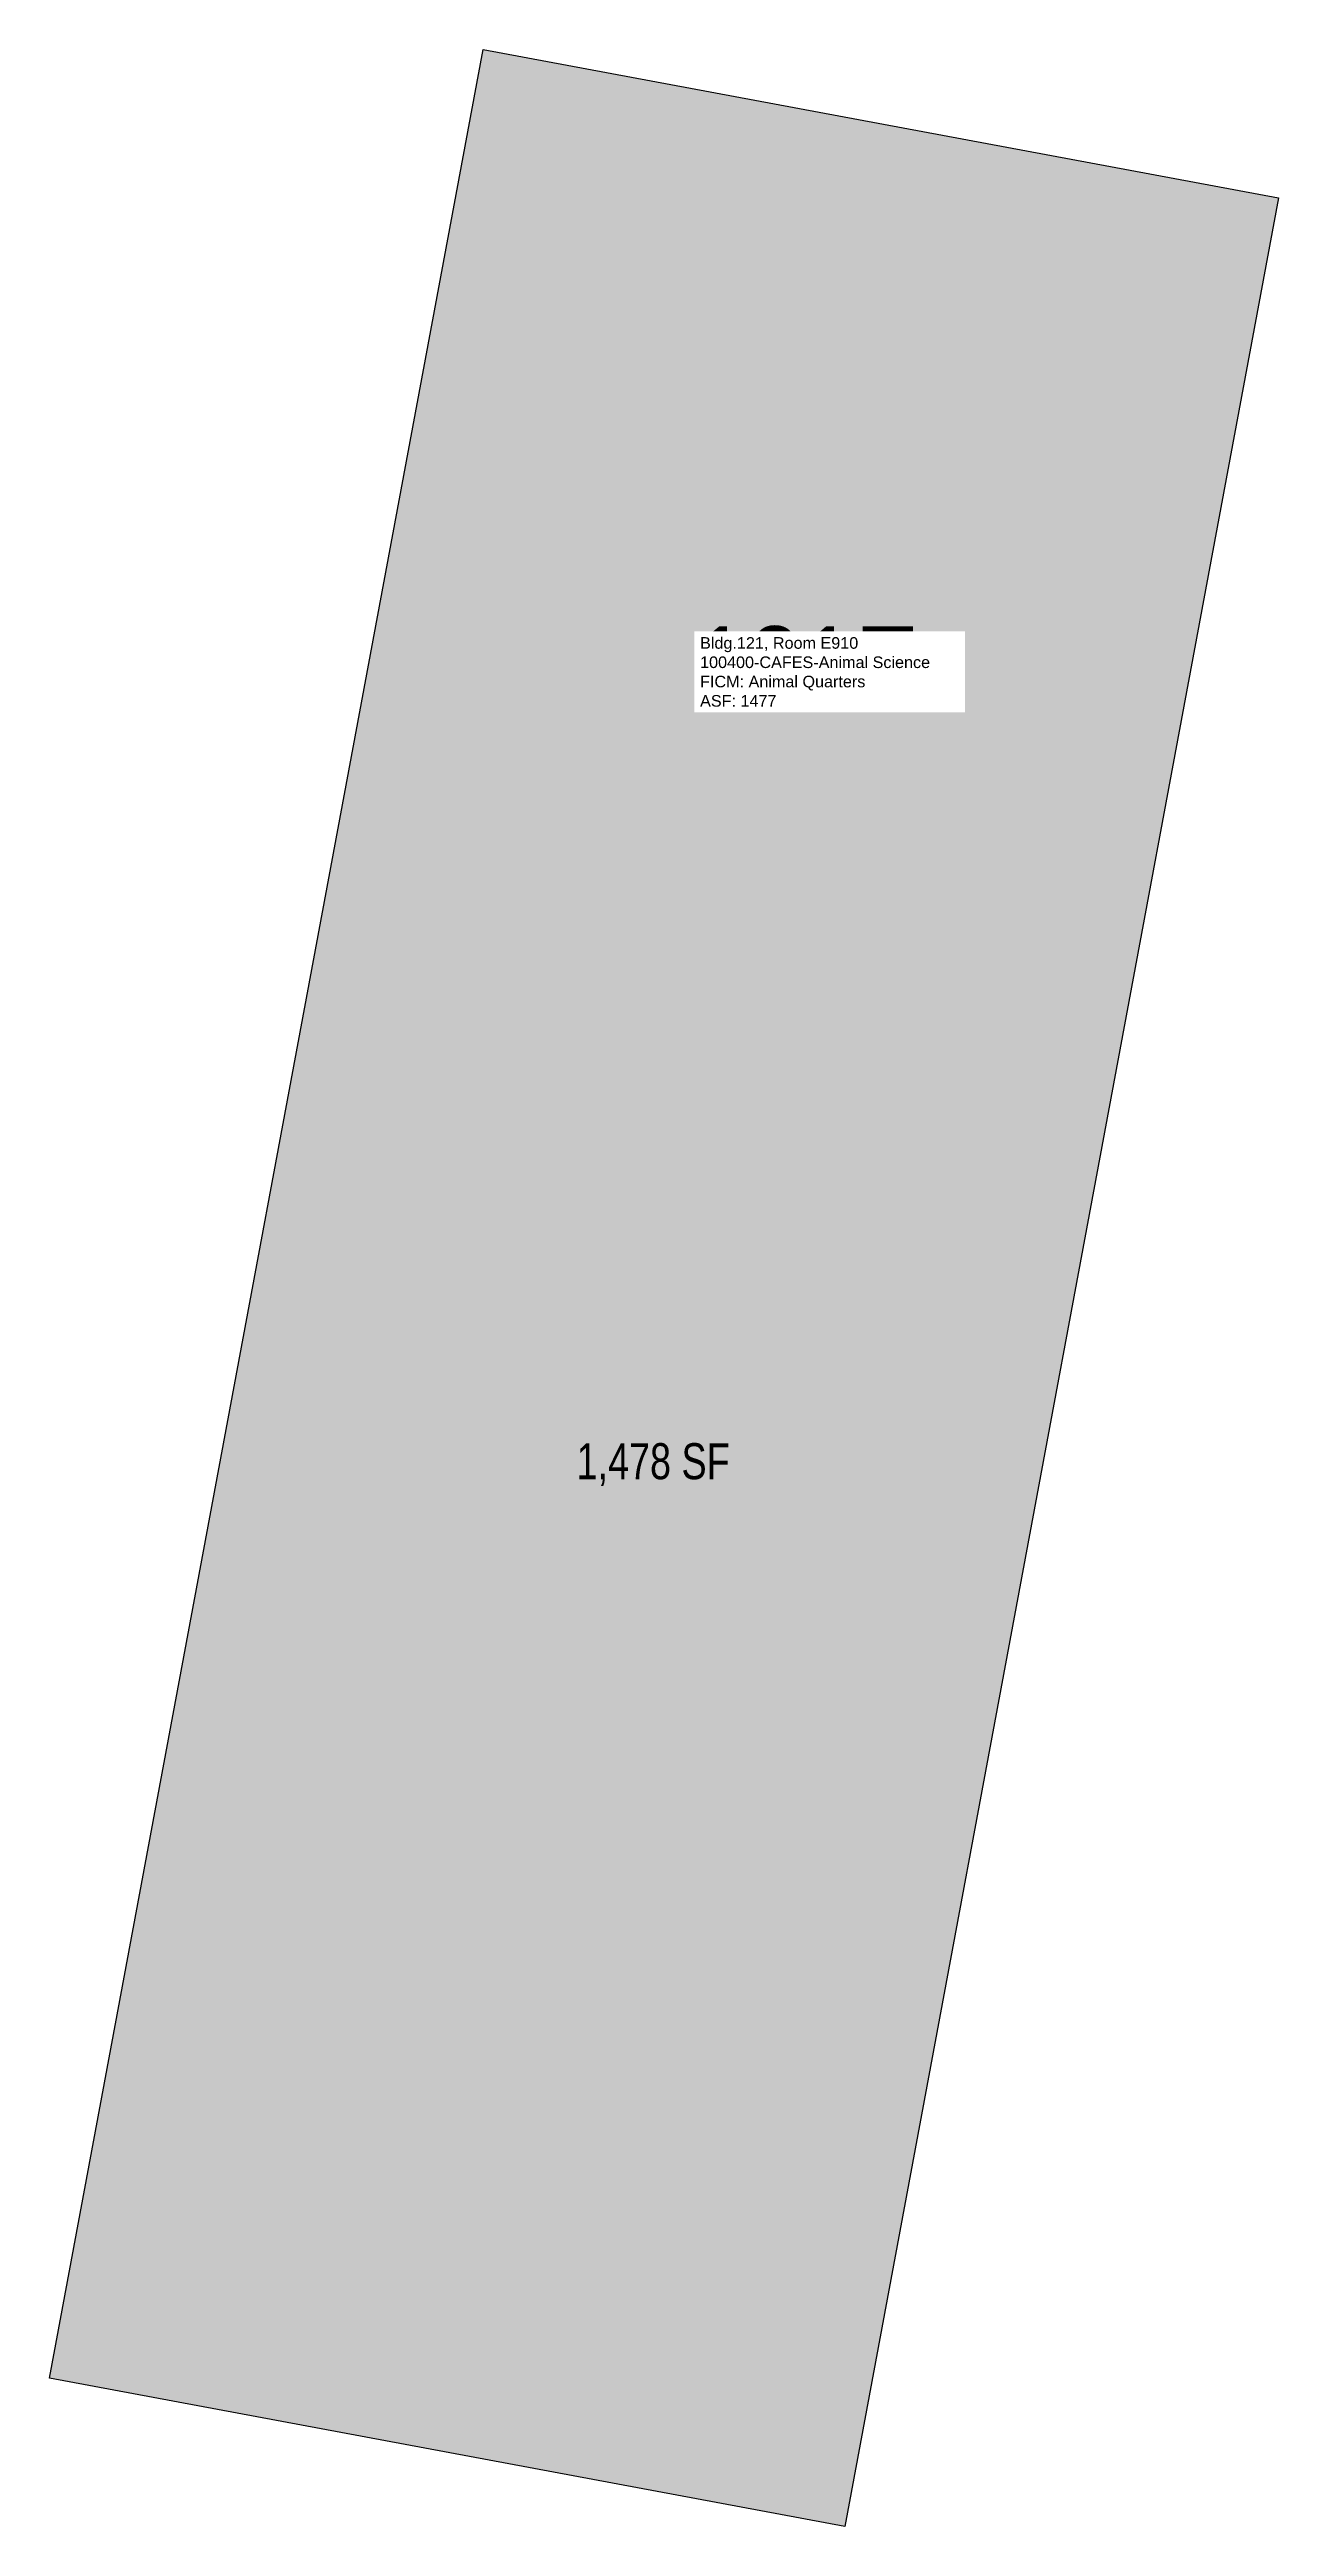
# Model space of a CAD drawing. Header units: inches. Extents: x 69132982 to 69133392, y 27729791 to 27730616.
import ezdxf
from ezdxf.enums import TextEntityAlignment as Align

# ---------------------------------------------------------------- set-up
doc = ezdxf.new("R2010")
doc.units = ezdxf.units.IN
doc.header["$MEASUREMENT"] = 0
for name, color, linetype in [('A-IDEN-RNUM', 7, 'Continuous'), ('A-IDEN-SNUM', 4, 'Continuous'), ('A-IDEN-VNUM', 4, 'Continuous'), ('A-WALL', 5, 'Continuous'), ('AREA-ASSIGN', 7, 'Continuous'), ('AREA-GROSS', 1, 'Continuous'), ('AREA-TEXT', 3, 'Continuous'), ('Rooms-Category-Color', 7, 'Continuous'), ('Rooms-College-Color', 7, 'Continuous'), ('Rooms-Department-Color', 7, 'Continuous'), ('Rooms-Division-Color', 7, 'Continuous'), ('Rooms-Information', 7, 'Continuous')]:
    doc.layers.add(name, color=color, linetype=linetype)
doc.styles.add('CP_AREA', font='arial.ttf', dxfattribs={"height": 15})
doc.styles.add('CP_ROOMSNUMBER', font='arial.ttf', dxfattribs={"height": 1})
doc.styles.add('ROOMSNUMBER', font='TXT.SHX', dxfattribs={"height": 1})

msp = doc.modelspace()

# ---------------------------------------------------------------- hatches: boundary and pattern name
at = {"layer": 'Rooms-Category-Color', "true_color": 0xfbafa2}
msp.add_hatch(color=21, dxfattribs=at).paths.add_polyline_path([(69133247.46, 27729790.61), (69132982.37, 27729839.99), (69133126.89, 27730615.69), (69133391.96, 27730566.32)])
at = {"layer": 'Rooms-College-Color', "true_color": 0xe3c5e1}
msp.add_hatch(color=254, dxfattribs=at).paths.add_polyline_path([(69133247.46, 27729790.61), (69132982.37, 27729839.99), (69133126.89, 27730615.69), (69133391.96, 27730566.32)])
at = {"layer": 'Rooms-Department-Color', "true_color": 0xe3c5e1}
msp.add_hatch(color=254, dxfattribs=at).paths.add_polyline_path([(69133247.46, 27729790.61), (69132982.37, 27729839.99), (69133126.89, 27730615.69), (69133391.96, 27730566.32)])
at = {"layer": 'Rooms-Division-Color', "true_color": 0xe3c5e1}
msp.add_hatch(color=254, dxfattribs=at).paths.add_polyline_path([(69133247.46, 27729790.61), (69132982.37, 27729839.99), (69133126.89, 27730615.69), (69133391.96, 27730566.32)])

# ---------------------------------------------------------------- linework, layer by layer
at = {"layer": 'A-WALL'}
msp.add_lwpolyline([(69133126.89, 27730615.69), (69133391.96, 27730566.3), (69133247.44, 27729790.62), (69132982.37, 27729839.99), (69133126.89, 27730615.69)], dxfattribs=at)
at = {"layer": 'AREA-ASSIGN'}
msp.add_lwpolyline([(69133247.46, 27729790.61), (69132982.37, 27729839.99), (69133126.89, 27730615.69), (69133391.96, 27730566.32), (69133391.96, 27730566.32)], close=True, dxfattribs=at)
at = {"layer": 'AREA-GROSS'}
msp.add_lwpolyline([(69133247.46, 27729790.61), (69132982.37, 27729839.99), (69133126.89, 27730615.69), (69133391.96, 27730566.32), (69133391.96, 27730566.32)], close=True, dxfattribs=at)

# ---------------------------------------------------------------- texts
at = {"layer": 'A-IDEN-RNUM', "style": 'ROOMSNUMBER'}
msp.add_text('0910-00', height=1.2, dxfattribs=at).set_placement((69133240, 27730418.94), align=Align.MIDDLE)
at = {"layer": 'A-IDEN-SNUM', "style": 'ROOMSNUMBER'}
msp.add_text('1210E91000', height=1.2, dxfattribs=at).set_placement((69133241.4, 27730418.94), align=Align.MIDDLE)
at = {"layer": 'A-IDEN-VNUM', "style": 'CP_ROOMSNUMBER', "width": 0.85}
msp.add_text('121E', height=27, dxfattribs=at).set_placement((69133234.7, 27730410.25), align=Align.MIDDLE)
at = {"layer": 'AREA-TEXT', "style": 'CP_AREA', "width": 0.75}
msp.add_text('1,478 SF', height=12, dxfattribs=at).set_placement((69133183.55, 27730145.46), align=Align.MIDDLE_CENTER)

# ---------------------------------------------------------------- next in the draw order: texts
at = {"layer": 'Rooms-Information', "insert": (69133199.19, 27730396.75), "char_height": 3.8571, "width": 86.4, "attachment_point": 7, "style": 'CP_ROOMSNUMBER', "bg_fill": 3, "box_fill_scale": 1.5, "bg_fill_color": 256, "bg_fill_true_color": 13158600, "bg_fill_transparency": 0}
msp.add_mtext('Bldg.121, Room E910^M^J100400-CAFES-Animal Science^M^JFICM: Animal Quarters^M^JASF: 1477', dxfattribs=at)

doc.saveas('drawing.dxf')
